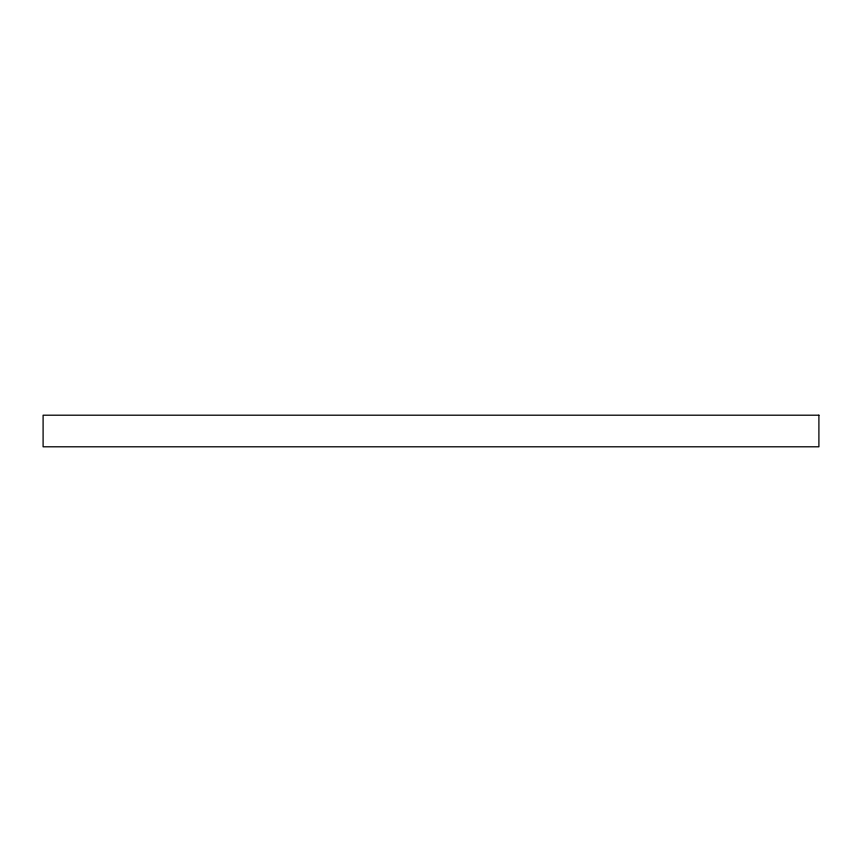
<?xml version="1.0" encoding="UTF-8"?>
<svg xmlns="http://www.w3.org/2000/svg" width="862" height="862" viewBox="0 0 862 862"><rect width="100%" height="100%" fill="white"/><g stroke="black" fill="none" stroke-linecap="round" stroke-linejoin="round"><path stroke-width="1.29" d="M818.9 415.204L43.1 415.204L43.1 446.796L818.9 446.796L818.9 415.204"/></g></svg>
